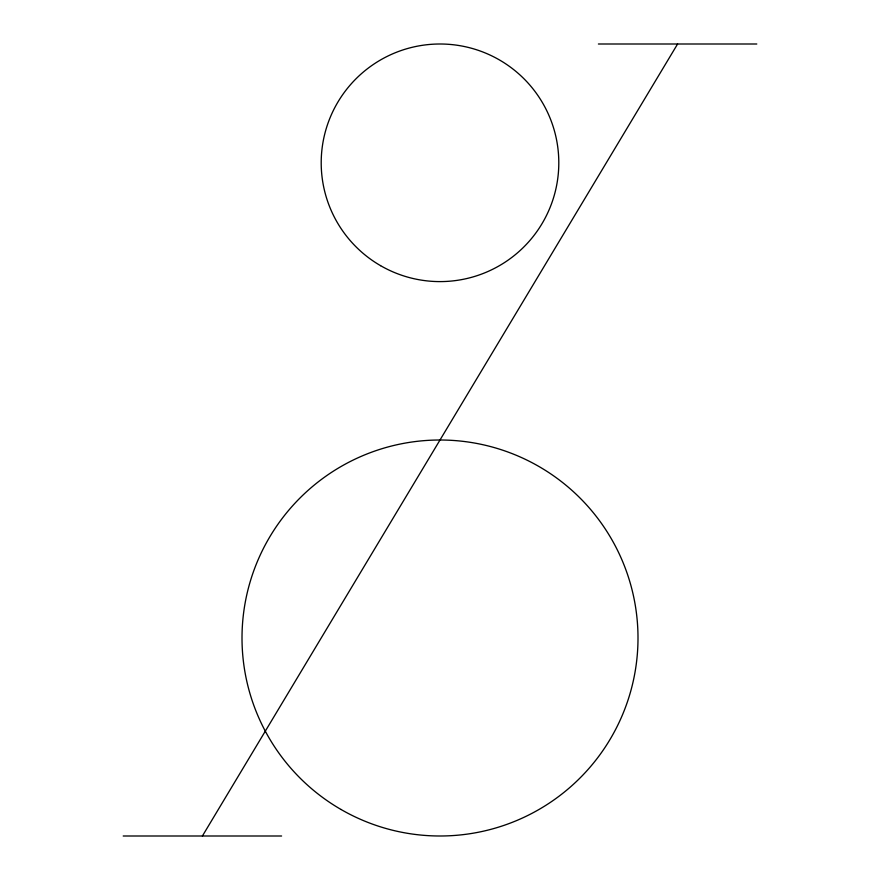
<?xml version="1.0" encoding="UTF-8"?>
<svg xmlns="http://www.w3.org/2000/svg" width="880" height="880" viewBox="0 0 880 880"><rect width="100%" height="100%" fill="white"/><g stroke="black" fill="none" stroke-linecap="round" stroke-linejoin="round"><path stroke-width="1.32" d="M202.4 836L677.6 44M598.4 44L756.8 44M123.2 836L281.6 836M341 809.468A198 198 0 0 0 638 638A198 198 0 0 0 341 466.532A198 198 0 0 0 341 809.468M380.6 265.683A118.8 118.8 0 0 0 558.8 162.8A118.8 118.8 0 0 0 380.6 59.917A118.8 118.8 0 0 0 380.6 265.683"/></g></svg>
